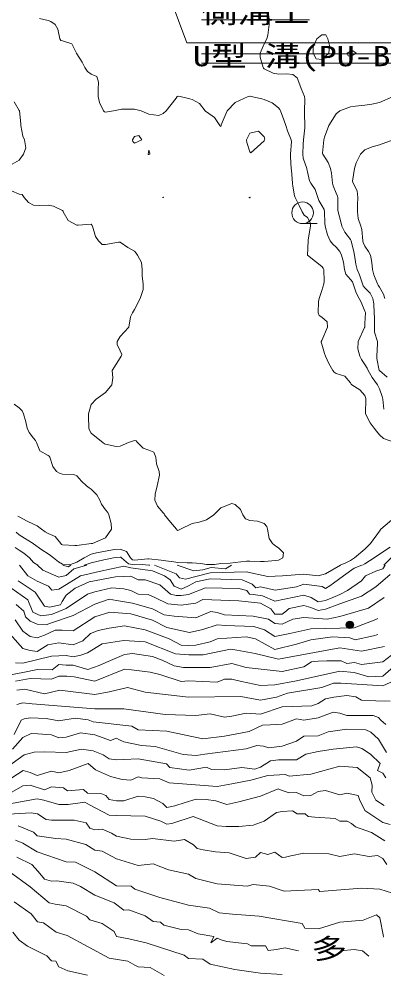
# Model space of a CAD drawing. Units: millimetres at full size, sheet at 1:500; details may follow other scales. Extents: x -209175 to 420500, y 0 to 351151.
# Drawn here: x 221100 to 246428, y 48486 to 114699 of the extents above; entities that cross this region are included whole.
import ezdxf
from ezdxf.enums import TextEntityAlignment as Align

# ---------------------------------------------------------------- set-up
doc = ezdxf.new("R2010")
doc.units = ezdxf.units.MM
doc.header["$LTSCALE"] = 500
for name, color, linetype, lineweight in [('C-ORD', 7, 'Continuous', 13), ('D-BGD', 7, 'Continuous', 13), ('D-BGD-EXST', 7, 'Continuous', 25), ('D-BGD-HICN', 7, 'Continuous', 13), ('D-BGD-LWCN', 8, 'Continuous', 13), ('D-BGD-TXT', 7, 'Continuous', 13), ('D-STR-HTXT', 7, 'Continuous', 13)]:
    doc.layers.add(name, color=color, linetype=linetype, lineweight=lineweight)
doc.styles.add('ＭＳ ゴシック', font='')
doc.styles.get('ＭＳ ゴシック').set_extended_font_data('MS Gothic')

msp = doc.modelspace()

# ---------------------------------------------------------------- linework, layer by layer
at = {"layer": 'C-ORD'}
for p, q in [((233754.5, 114646), (241252.4, 114646)), ((233757.4, 112287.1), (261249.6, 112287.1)), ((233757.4, 111646), (261249.6, 111646))]:
    msp.add_line(p, q, dxfattribs=at)
at = {"layer": 'D-BGD'}
msp.add_line((240783, 100519), (241783, 100519), dxfattribs=at)
msp.add_circle((240783, 101269), 750, dxfattribs=at)
at = {"layer": 'D-BGD-EXST'}
for radius in [250, 240, 230, 220, 210, 200, 190, 180, 170, 160, 150, 140, 130, 120, 110, 100, 90, 80, 70, 60, 50, 40, 30, 20]:
    msp.add_circle((244061, 72691), radius, dxfattribs=at)
at = {"layer": 'D-BGD-HICN'}
for points in [[(247070.1, 109331), (246111, 108922.8), (245577.9, 108797.9), (245111, 108737.8), (244451.2, 108671.2), (244111, 108606.8), (243368.7, 108331), (243111, 108133.1), (242607.6, 107331), (242292.4, 106512.4), (242257.1, 106331), (242170.1, 105390.1), (242189.5, 105331), (242545.9, 104765.9), (242726.7, 104331), (242787.6, 104007.6), (242860, 103331), (242907.3, 103127.3), (243111, 102619.9), (243197.1, 102417.1), (243216.8, 102331), (243225, 101445), (243239.9, 101331), (243425.3, 100645.3), (243513.6, 100331), (243706.9, 99926.9), (244111, 99407.8), (244141.3, 99361.3), (244150.5, 99331), (244333.1, 98553.1), (244383.2, 98331), (244476.9, 97696.9), (244580.9, 97331), (244741.3, 96961.3), (244934.3, 96331), (244984.7, 96204.7), (245111, 96063.4), (245468.9, 95688.9), (245649.5, 95331), (245724.8, 94944.8), (245755.1, 94331), (245773.5, 93993.5), (245784.3, 93331), (245774.5, 92994.5), (245974.1, 92331), (245991, 92211), (245924.4, 91331), (245943.2, 91163.2), (246108.3, 90331), (246109.1, 90329.1), (246111, 90327), (246642.4, 89862.4)], [(246504, 76831), (246361, 76581), (245861, 76422), (245145, 76081), (244861, 75745), (243893, 75081), (243361, 74802), (242887, 74581), (242361, 74388), (241861, 74284), (241388, 74581), (240861, 74750), (238861, 74342), (237993, 74713), (237361, 74796), (237088, 74808), (236907, 75081), (236361, 75205), (234034, 75254), (232861, 74799), (232361, 74733), (232009, 74729), (231604, 74824), (230861, 75464), (229861, 75818), (229361, 75810), (228861, 76075), (227794, 76014), (225955, 75675), (225004, 75224), (224361, 74740), (224096, 74316), (223967, 74081), (223204, 73924), (222861, 73977), (222227, 74947), (221026, 75746)], [(246938.4, 77331), (246411.1, 76831)], [(246473, 71193), (244861, 70875), (243372, 71092), (239861, 70439), (239102, 70322), (237493, 70713), (236218, 70938), (235785, 71005), (233888, 70608), (232896, 70616), (231966, 70686), (229861, 71506), (228382, 71602), (226861, 71364), (225861, 70747), (225392, 70581), (224861, 70475), (224361, 70562), (223361, 70531), (221361, 70044), (220861, 70065)], [(246571, 65791), (246223, 66081), (246048, 66268), (245678, 66398), (243861, 66398), (243361, 66556), (242909, 66629), (241861, 66239), (240869, 66081), (240361, 66177), (239361, 65798), (238532, 65752), (238006, 65726), (237075, 65295), (235361, 64976), (233861, 64787), (231361, 65319), (229361, 65422), (228936, 65656), (226247, 65967), (225888, 66108), (225000, 66220), (223861, 66037), (222979, 66199), (221861, 66245), (221457, 66177), (221245, 66081), (220750, 65081)], [(246484, 57704), (245562, 58282), (244464, 58684), (244187, 58907), (243868, 59081), (243361, 59074), (243040, 59260), (241636, 59356), (241178, 59398), (240965, 59581), (240414, 59581), (240070, 59790), (239361, 59753), (238961, 59681), (238121, 59081), (237361, 58805), (236361, 58702), (235477, 58697), (234861, 58744), (233184, 59404), (231706, 58926), (231361, 58859), (230952, 59081), (229861, 59422), (227861, 59472), (227361, 59482), (225994, 60214), (225669, 60389), (224502, 60222), (223861, 60230), (222818, 60538), (222361, 60636), (217361, 59728)], [(239361, 48446), (237861, 48529), (236078, 48798), (234361, 49154), (233861, 49501), (232861, 49545), (232554, 49774), (229918, 50638), (228708, 50928), (227861, 51076), (227695, 51415), (226861, 51974), (226011, 52231), (225769, 52489), (224361, 53206), (223594, 53314), (223199, 53419), (221861, 54526), (220408, 55581)]]:
    msp.add_lwpolyline(points, dxfattribs=at)
at = {"layer": 'D-BGD-LWCN'}
for points in [[(238364.5, 115331), (238471.6, 114691.6), (238468.3, 114331), (238372.3, 113592.3), (238294, 113331), (238111, 112987.3), (237830, 112331), (237835.7, 112055.7), (238033.7, 111331), (238067.3, 111287.3), (238111, 111259.8), (238733.1, 110953.1), (239111, 110872.5), (239675.9, 110895.9), (240111, 110854.1), (240413.4, 110633.4), (240523.2, 110331), (240674.3, 109894.3), (240914.7, 109331), (240937.3, 109157.3), (240905.2, 108331), (240911.9, 108131.9), (240948.1, 107331), (240938.8, 107158.8), (240836.1, 106331), (240811.7, 106031.7), (240796, 105331), (240829.4, 105049.4), (241068.9, 104331), (241077.6, 104297.6), (241111, 104099), (241258.2, 103478.2), (241345.1, 103331), (241662.1, 102882.1), (241844.3, 102331), (241907.1, 102127.1), (242111, 101776.1), (242269.8, 101489.8), (242297.8, 101331), (242321.9, 100541.9), (242350.3, 100331), (242514.4, 99734.4), (242689.6, 99331), (242869.6, 99089.6), (243111, 98873), (243369.3, 98589.3), (243492.5, 98331), (243627.3, 97847.3), (243693.7, 97331), (243780.2, 97000.2), (244111, 96637.8), (244248.7, 96468.7), (244297.7, 96331), (244503.9, 95723.9), (244719.8, 95331), (244847.9, 95067.9), (245111, 94452.3), (245137.2, 94357.2), (245138.9, 94331), (245111, 93583.3), (245094.4, 93331), (245083.1, 93303.1), (244641.2, 92331), (244608.9, 91828.9), (244750.5, 91331), (244868.5, 91088.5), (245111, 90750.5), (245270.2, 90490.2), (245341.6, 90331), (245614.9, 89834.9), (245973.2, 89331), (246024.9, 89244.9), (246111, 89053.2), (246313.9, 88533.9), (246348.9, 88331), (246429.3, 87649.3)], [(222515.8, 114735.8), (223111, 114591.8), (223306, 114526), (223614.8, 114331), (223782.1, 114002.1), (223920.2, 113331), (224003.4, 113223.4), (224111, 113203), (224764, 112984), (225089.4, 112331), (225094, 112314), (225111, 112282), (225487.2, 111707.2), (225670.1, 111331), (225841.9, 111061.9), (226111, 110879.1), (226492.7, 110712.7), (226620.9, 110331), (226594.4, 109814.4), (226588.6, 109331), (226687.7, 108907.7), (226966.7, 108331), (227039.4, 108259.4), (227111, 108242.9), (227648.6, 108331), (228111, 108430.8), (228221.5, 108441.5), (229111, 108443.9), (229214.1, 108434.1), (229576.1, 108331), (229949.3, 108169.3), (230111, 108114.4), (230801.9, 108021.9), (231111, 108153.9), (231302.8, 108331), (231998.4, 109218.4), (232083.2, 109331), (232111, 109352.3), (232136.2, 109356.2), (232288.5, 109331), (232960.8, 109180.8), (233111, 109134.2), (233632.5, 108852.5), (234014.7, 108331), (234063.3, 108283.3), (234111, 108258.1), (234661.3, 107881.3), (235039.6, 107331), (235059.6, 107279.6), (235111, 107239.7), (235132.3, 107331), (235136.9, 107356.9), (235535.8, 108331), (236111, 108916.5), (237011.9, 109331), (237111, 109355.1), (237132.3, 109352.3), (237206, 109331), (237947.5, 109167.5), (238111, 109124.2), (238662.1, 108882.1), (239111, 108536), (239200.6, 108420.6), (239241.5, 108331), (239486.5, 107706.5), (239614.9, 107331), (239732.2, 106952.2), (239978.9, 106331), (240001, 106221), (239942.8, 105331), (239934.9, 105154.9), (239989.8, 104331), (240000.1, 104220.1), (240078.6, 103331), (240083.4, 103303.4), (240111, 103112.9), (240222.4, 102442.4), (240256.2, 102331), (240553.2, 101773.2), (240746.9, 101331), (240882.3, 101102.3), (241111, 100934.8), (241331.7, 100551.7), (241341.5, 100331), (241175.4, 99395.4), (241166.7, 99331), (241116.6, 98336.6), (241117.6, 98331), (241668.5, 97888.5), (242111, 97537.1), (242206.2, 97426.2), (242255.3, 97331), (242284.8, 96504.8), (242259, 96331), (242111, 95869.1), (241928, 95331), (241888.7, 95108.7), (241857.1, 94331), (241935.6, 94155.6), (242111, 94021.5), (242494.1, 93714.1), (242503.7, 93331), (242111, 92410), (242080.2, 92331), (242078.6, 92298.6), (242111, 92153.7), (242296.5, 91516.5), (242360.6, 91331), (242592.8, 90812.8), (242886.5, 90331), (242984.8, 90204.8), (243111, 90127.7), (243708.4, 89928.4), (244111, 89482), (244164.7, 89384.7), (244204.8, 89331), (244762.9, 88982.9), (245111, 88605), (245168.7, 88388.7), (245174.7, 88331), (245146.4, 87366.4), (245151.7, 87331), (245482.6, 86702.6), (245740.3, 86331), (245901.6, 86121.6), (246111, 85865.4), (246403, 85623), (247111, 85351.2)], [(220752.6, 108972.6), (221111, 108351.5), (221118.7, 108338.7), (221121.6, 108331), (221222.1, 107442.1), (221230.5, 107331), (221367.1, 106587.1), (221470.6, 106331), (221557.5, 105777.5), (221415.6, 105331), (221111, 104908.3), (220133.9, 104353.9)], [(247060.9, 106331), (246111, 105972), (245612.7, 105832.7), (245111, 105634.1), (244796.2, 105331), (244504.7, 104724.7), (244386.7, 104331), (244249, 103469), (244291.4, 103331), (244562.6, 102782.6), (244619.8, 102331), (244596.3, 101816.3), (244592, 101331), (244646.2, 100866.2), (244821.6, 100331), (244884.7, 100104.7), (244971.1, 99331), (244994.5, 99214.5), (245111, 98963.3), (245361.8, 98581.8), (245489.8, 98331), (245590.6, 97810.6), (245642.8, 97331), (245737.3, 96957.3), (245977.4, 96331), (246023.5, 96243.5), (246111, 96110.1), (246407.4, 95627.4), (246485.2, 95331)], [(220571, 102791), (221111, 102564.1), (221305.1, 102525.1), (221453.1, 102331), (221764.2, 101984.2), (222111, 101796.5), (222548.9, 101768.9), (223111, 101804.4), (223501, 101721), (224111, 101429.5), (224156.7, 101376.7), (224171.6, 101331), (224506.8, 100726.8), (225111, 100417), (225190.8, 100410.8), (226111, 100471.5), (226175.4, 100395.4), (226191.3, 100331), (226412.9, 99632.9), (226605.8, 99331), (226858.5, 99078.5), (227111, 99057.5), (228007.9, 99227.9), (228111, 99220.9), (228645.4, 98865.4), (229111, 98605.2), (229236.8, 98456.8), (229316.3, 98331), (229589.3, 97809.3), (229640.1, 97331), (229643.7, 96863.7), (229720.8, 96331), (229716, 95936), (229515, 95331), (229111, 94560), (228968.6, 94331), (228824.5, 94044.5), (228721.4, 93331), (228111, 92688.4), (227916.6, 92331), (227909.1, 92129.1), (228111, 91692.1), (228228, 91448), (228198.5, 91331), (228111, 91205.1), (227559.4, 90331), (227598.3, 89818.3), (227537.5, 89331), (227111, 88800.7), (226441.5, 88331), (226111, 87965), (225918.9, 87331), (225914.4, 87134.4), (225952.9, 86331), (225979.3, 86199.3), (226111, 85976.9), (226469.2, 85689.2), (226908.7, 85331), (227032.1, 85252.1), (227111, 85219), (227837.9, 85057.9), (228111, 85076.1), (228696, 85331), (229111, 85484.3), (229232.2, 85452.2), (229329.6, 85331), (229721.4, 84941.4), (230111, 84804.5), (230449.1, 84669.1), (230605.1, 84331), (230643.7, 83863.7), (230818.4, 83331), (230848.2, 83068.2), (230686.8, 82331), (230541.6, 81761.6), (230525.9, 81331), (230704.2, 80924.2), (231111, 80463.2), (231168, 80388), (231205.4, 80331), (231603.3, 79823.3), (232022.4, 79331), (232058.9, 79278.9), (232111, 79235.2), (232307.4, 79331), (233111, 79709.4), (233598.2, 79818.2), (234111, 79969.6), (234613.8, 80331), (235111, 80796.3), (235875.8, 81095.8), (236111, 81048.1), (236478.3, 80698.3), (236636.5, 80331), (236812.4, 80032.4), (237111, 79928.9), (237654.1, 79874.1), (238111, 79715.4), (238291.7, 79511.7), (238341.8, 79331), (238469.5, 78689.5), (238703.2, 78331), (238933.3, 78153.3), (239111, 78027.1), (239456.4, 77676.4), (239418.2, 77331), (239111, 77188.3), (238934.4, 77154.4), (238111, 77074.1), (237859.1, 77079.1), (237111, 77118), (236894, 77114), (236111, 77023.8), (235758.1, 76978.1), (235111, 76939.1), (234665.8, 76885.8), (234111, 76866.2), (233716.5, 76936.5), (233111, 76991.9), (232763.6, 76983.6), (232111, 77019.4), (231844, 77064), (231111, 77157.7), (230953.3, 77173.3), (230111, 77262.8), (230042, 77262), (229111, 77173.2), (228973.3, 77193.3), (228842.4, 77331), (228555.7, 77775.7), (228111, 77942.9), (227692.1, 77912.1), (227111, 77801.8), (226475.1, 77695.1), (226111, 77593.2), (225629.9, 77331), (225111, 77045.6), (224665, 76885), (224111, 76909.3), (223832, 77052), (223484.7, 77331), (223285.5, 77505.5), (223111, 77622.2), (222671.8, 77891.8), (222111, 78304.4), (222095.5, 78315.5), (222070.2, 78331), (221474.8, 78694.8), (221111, 78932.2), (220887.9, 79107.9)], [(220770.1, 87990.1), (221111, 87749.4), (221324.2, 87544.2), (221417.4, 87331), (221558.7, 86778.7), (221672.5, 86331), (221810.7, 86030.7), (222111, 85641.6), (222247.6, 85467.6), (222305.5, 85331), (222532.3, 84752.3), (223111, 84425.2), (223179, 84399), (223238.6, 84331), (223446.3, 83666.3), (223689.6, 83331), (223961.2, 83181.2), (224111, 83151.9), (224909.1, 83129.1), (225111, 83018.8), (225430.6, 82650.6), (225777.7, 82331), (225975.9, 82195.9), (226111, 82102.4), (226489.2, 81709.2), (226697.3, 81331), (226830.9, 81050.9), (227111, 80665.2), (227256.1, 80476.1), (227325.3, 80331), (227491.3, 79711.3), (227524, 79331), (227111, 78718.6), (226190.3, 78331), (226111, 78324.1), (226103.1, 78323.1), (225111, 78201), (224980, 78200), (224111, 78242.5), (224049.1, 78269.1), (223988.7, 78331), (223602.8, 78822.8), (223111, 79037.8), (222915, 79135), (222659.4, 79331), (222344.8, 79564.8), (222111, 79675.5), (221667.6, 79887.6), (221111, 80181.1), (221019.1, 80239.1)], [(247111, 80097.4), (246216.3, 79331), (246111, 79198.3), (245484.7, 78331), (245111, 77949.7), (244376.3, 77331), (244111, 77156.2), (243783.7, 77003.7), (243380.4, 76831)], [(222406.2, 76831), (222111, 77023.2), (221955.4, 77175.4), (221813.2, 77331), (221441, 77661), (221111, 77882), (220835.7, 78055.7)], [(246854, 78074), (246111, 77583.7), (245748.1, 77331), (245111, 76924.3), (244936.8, 76831)], [(244890, 76831), (244361, 76624), (243627, 76081), (242934, 75581), (242668, 75388), (242361, 75205), (242129, 75349), (240861, 75513), (240361, 75332), (238874, 75094), (237861, 75335), (237536, 75256), (237290, 75510), (236590, 75810), (234361, 75886), (233361, 75673), (232861, 75389), (232509, 75229), (232361, 75172), (231861, 75374), (231595, 75815), (231197, 76081), (230361, 76430), (228861, 76649), (228361, 76753), (226671, 76391), (225366, 76081), (224084, 75304), (223861, 75166), (223370, 75090), (223147, 75367), (222361, 75729), (221697, 76081), (221140, 76831)], [(225805, 76831), (224895, 76581), (224361, 76120), (223861, 75988), (222758, 76478), (222386, 76831)], [(224682, 76831), (224502, 76722), (224148, 76831)], [(230170.7, 76831), (230111, 76839.9), (229646.3, 76866.3), (229111, 76845.7), (228692.9, 76912.9), (228205.4, 77331), (228161.8, 77381.8), (228111, 77396.1), (227659, 77331), (227111, 77225.6), (226973.4, 77193.4), (226111, 76981.6), (225619.4, 76831)], [(243422, 76831), (242361, 76220), (241861, 76096), (240861, 76201), (239376, 76081), (238361, 76034), (236861, 76366), (234361, 76290), (232648, 75868), (232240, 75960), (232011, 76231), (230504, 76831)], [(235853, 76831), (235433, 76581), (234440, 76660), (233861, 76512), (233229, 76449), (232064, 76831)], [(246861, 76174), (245861, 75327), (244861, 74691), (243361, 74139), (242361, 73783), (241861, 73689), (241361, 73904), (240861, 74037), (239861, 73830), (239550, 73581), (239361, 73443), (238861, 73439), (238584, 73804), (237861, 74196), (236361, 74363), (233861, 74442), (233361, 74201), (232361, 74050), (231427, 74147), (230517, 74581), (230068, 74788), (229361, 74830), (228867, 75081), (228361, 75192), (227532, 75252), (226361, 74979), (225861, 74821), (224361, 73816), (223361, 73402), (222602, 73322), (222047, 73581), (221703, 74423), (220530, 75250)], [(246434, 74581), (245361, 73857), (243361, 73277), (242480, 73081), (240861, 73198), (240101, 73081), (239361, 72742), (238861, 72784), (238423, 73081), (237361, 73295), (235361, 73393), (234861, 73556), (234405, 73625), (233361, 73170), (231861, 73285), (231174, 73394), (230361, 73796), (228980, 74200), (227861, 74389), (227361, 74476), (226361, 74135), (224861, 73332), (223361, 72824), (222981, 72701), (222361, 72741), (221861, 72949), (221536, 73256), (221420, 73640), (220894, 74114)], [(246003, 73138), (245861, 73056), (244361, 72479), (241361, 72424), (239886, 72081), (238861, 71883), (238130, 72350), (237408, 72581), (235425, 72645), (234861, 72684), (233861, 72369), (232936, 72156), (231361, 72512), (230361, 73014), (228861, 73460), (227397, 73581), (226361, 73237), (224861, 72283), (224100, 72320), (223596, 72316), (222861, 71976), (222361, 71799), (221861, 71889), (221361, 72264), (220819, 73039)], [(246003, 72023.1), (245711, 71931), (244431, 71651), (244068, 71788), (242861, 71860), (241361, 71659), (240361, 71346), (238861, 70982), (237513, 71733), (236861, 71849), (234861, 71731), (234361, 71523), (233361, 71290), (232861, 71250), (232361, 71289), (231512, 71732), (229861, 72353), (228413, 72633), (227361, 72468), (226581, 72301), (226050, 72081), (225522, 71581), (224861, 71308), (223861, 71451), (223089, 71309), (222361, 70850), (221861, 70906), (221361, 71047), (219361, 73271)], [(246959, 70581), (246361, 70135), (244861, 69940), (244387, 70081), (243861, 70002), (243471, 70191), (242473, 70193), (241861, 70167), (241396, 70116), (240861, 69780), (239361, 69456), (236861, 69728), (235861, 70007), (234361, 69741), (232509, 69729), (231861, 69838), (231033, 70253), (230361, 70491), (228978, 70698), (228418, 70638), (227119, 70081), (226658, 69878), (225883, 69603), (224861, 69893), (224361, 69907), (223861, 69952), (223396, 69581), (222379, 69599), (221361, 69382), (220514, 69234)], [(247429, 70081), (246361, 69138), (245378, 69098), (244361, 69380), (243361, 69489), (240361, 68814), (238861, 68543), (237861, 68486), (236532, 68752), (235861, 68934), (235361, 68931), (234861, 68712), (232861, 68800), (232361, 68753), (230861, 69237), (230195, 69415), (228915, 69581), (228407, 69627), (226361, 68783), (224915, 69081), (224422, 69142), (223861, 69139), (223361, 68934), (221861, 68972), (220861, 68781)], [(247361, 68916), (246361, 68452), (244543, 68581), (243428, 68648), (242920, 68640), (242119, 68339), (239729, 67949), (238966, 67686), (237861, 67466), (236502, 67722), (232861, 67681), (229861, 68026), (228618, 68338), (227361, 68041), (226361, 67873), (223940, 68160), (222861, 67915), (221504, 68224), (220943, 68163)], [(246861, 67408), (245861, 67420), (244861, 67461), (244471, 67691), (243861, 67798), (242949, 67669), (242361, 67553), (241861, 67241), (241423, 67081), (239361, 67000), (237861, 66494), (236861, 66575), (235861, 66354), (235361, 66299), (234361, 66518), (233361, 66401), (231251, 66471), (228361, 66878), (226361, 66857), (222001, 67221), (221361, 67290), (220955, 67175)], [(246613, 63833), (246041, 64761), (245523, 65243), (245183, 65403), (243861, 65447), (242555, 65275), (241861, 65004), (240861, 64963), (240361, 64633), (239361, 64275), (238443, 64163), (238063, 64283), (237609, 64329), (236875, 64095), (233999, 63719), (233400, 63620), (232491, 63711), (230538, 64258), (229600, 64320), (228368, 64581), (228026, 64746), (227861, 64844), (227458, 64678), (226361, 65060), (225361, 65202), (224361, 64908), (223861, 64849), (223361, 65072), (222409, 65129), (221939, 65159), (221361, 64879), (220637, 64081)], [(246566, 62081), (246361, 62405), (245985, 62581), (246160, 63081), (245501, 63721), (244901, 64121), (244517, 64237), (242907, 64081), (241861, 63898), (241005, 63725), (240361, 63321), (239106, 63326), (238546, 63266), (237861, 62831), (237469, 62689), (236575, 62795), (235361, 62646), (234448, 62668), (234107, 62827), (232903, 62623), (231577, 62797), (231329, 63049), (229361, 63399), (228361, 63360), (227861, 63336), (227361, 63396), (226947, 63667), (226244, 63964), (225441, 64081), (224361, 63844), (222861, 63890), (222139, 63859), (221455, 63675), (219954, 62581)], [(246453, 60173), (245861, 60542), (245587, 61081), (245617, 61581), (245464, 62081), (244578, 62798), (243361, 62885), (241361, 62345), (239861, 62207), (239595, 62315), (238361, 62244), (237194, 61914), (235861, 61659), (234861, 61482), (232455, 61675), (231527, 61747), (230861, 62004), (229620, 62081), (229361, 62143), (228861, 61931), (228246, 61966), (227446, 62166), (226416, 62636), (225886, 63081), (224585, 62581), (223861, 62418), (223361, 62547), (222361, 62252), (221861, 62449), (221380, 62581), (220594, 62081)], [(246861, 58840), (246361, 58989), (245106, 59826), (244741, 60581), (244645, 60865), (243861, 61021), (243361, 60907), (242361, 61206), (241861, 61144), (241361, 60848), (240861, 60836), (240361, 61068), (239861, 61042), (239361, 61205), (239089, 61309), (237861, 60812), (236361, 60417), (235519, 60239), (234761, 60481), (234087, 60581), (233394, 60614), (232641, 60361), (231924, 60144), (231593, 60081), (231361, 60031), (231079, 60299), (230421, 60641), (229861, 60770), (229361, 60804), (228361, 60479), (227861, 60489), (227361, 60575), (227132, 60852), (226787, 61007), (225861, 61024), (225564, 61284), (224463, 61183), (224177, 61397), (223361, 61458), (222861, 61258), (221861, 61576), (221361, 61528), (220598, 61081)], [(246619, 56081), (246361, 56488), (245979, 56699), (245401, 56621), (244361, 56819), (243361, 56626), (242599, 56819), (240861, 56851), (239957, 56677), (239586, 56581), (239361, 56550), (238861, 56937), (238361, 56776), (238116, 56836), (237861, 56900), (237508, 56581), (236861, 56482), (235673, 56893), (234725, 56945), (233881, 57101), (233466, 57186), (233217, 57437), (232576, 57796), (231861, 57702), (230361, 57875), (229861, 57801), (228861, 57830), (227861, 58027), (227523, 58243), (226861, 58520), (226361, 58483), (226017, 58581), (225751, 58971), (224933, 59153), (223361, 59150), (222981, 59201), (222375, 59581), (221943, 59663), (220361, 59563)], [(247034, 54081), (246137, 54357), (244861, 54440), (242861, 54261), (241989, 54209), (241861, 54340), (239509, 54229), (238482, 54581), (237361, 54695), (236923, 54581), (234861, 54722), (233371, 55091), (232861, 55410), (231471, 55691), (230402, 56122), (229361, 56014), (227861, 56472), (226861, 56995), (226361, 57056), (225735, 57455), (224361, 57840), (223656, 57876), (222361, 58051), (222105, 58325), (221037, 58757)], [(246386, 51042), (246404, 51081), (246149, 52369), (245917, 52581), (244988, 52208), (243361, 52068), (241895, 51615), (240945, 51665), (240750, 51970), (237775, 52495), (235914, 52634), (234992, 52712), (234321, 53041), (232861, 53248), (230861, 53776), (229145, 54365), (228884, 54581), (227868, 54588), (226361, 55572), (225015, 56235), (224361, 56252), (222361, 56946), (221361, 57556), (220861, 57758)], [(240498, 50089), (239758, 50244), (239564, 50284), (238968, 50188), (238394, 50114), (238216, 50436), (237209, 50429), (236958, 50581), (235513, 50733), (235129, 50849), (234861, 50974), (234412, 50632), (234620, 51081), (233537, 51257), (232861, 51551), (232361, 51573), (231153, 51873), (230908, 52081), (230410, 52130), (229861, 52519), (228708, 52928), (228361, 52916), (227693, 53413), (226361, 53944), (225361, 54555), (224861, 54789), (223725, 54945), (223361, 54922), (222861, 55052), (222435, 55581), (221983, 56081), (220937, 56581)], [(231161, 48381), (230524, 48744), (230201, 48921), (229361, 48970), (229136, 49098), (228652, 49372), (227361, 49578), (224427, 51147), (223668, 51388), (222800, 52020), (222379, 52099), (221940, 52660), (220755, 53475)], [(225861, 48392), (224484, 48704), (223861, 48979), (223647, 49367), (223361, 49400), (223025, 49745), (221691, 50411), (221100, 50820), (220663, 51383)], [(245380, 49712), (244948, 50081), (244361, 50169), (243424, 50084)]]:
    msp.add_lwpolyline(points, dxfattribs=at)
for points in [[(242391.6, 113611.6), (242537.7, 113331), (242639.6, 112859.6), (242603.8, 112331), (242111, 111887.5), (241717.5, 111937.5), (241504.4, 112331), (241521.2, 112741.2), (241777.9, 113331), (242111, 113599.6)], [(244111, 112483.5), (244267.8, 112487.8), (244489.7, 112331), (244111, 112100.6), (243937, 112157), (243882.5, 112331)], [(229111, 106562.4), (228975.2, 106331), (228988.7, 106208.7), (229111, 106089.7), (229632.4, 106331), (229404.3, 106624.3)], [(236912.2, 106132.2), (236893.5, 106331), (237111, 106799.3), (237711.4, 106931.4), (238111, 106528), (238149.2, 106369.2), (238147.2, 106331), (238111, 106254.9), (237199.6, 105419.6), (237111, 105486)], [(230053, 105331), (230088.7, 105308.7), (230111, 105306.5), (230172.8, 105331), (230171, 105391), (230111, 105607.1)], [(231128.7, 102331), (231129.6, 102349.6), (231111, 102356.3), (231063.9, 102331), (231096.9, 102316.9), (231111, 102318.3)], [(237111, 102350.4), (237053, 102331), (237094.7, 102314.7), (237111, 102315), (237135.9, 102331), (237126.9, 102346.9)]]:
    msp.add_lwpolyline(points, close=True, dxfattribs=at)
at = {"layer": 'D-STR-HTXT'}
for p, q in [((226724.4, 129172.2), (232753.5, 113062.2)), ((232753.5, 113062.2), (262253.5, 113062.2))]:
    msp.add_line(p, q, dxfattribs=at)

# ---------------------------------------------------------------- texts
at = {"layer": 'D-BGD-TXT', "style": 'ＭＳ ゴシック', "width": 1.3}
msp.add_text('多', height=1410, dxfattribs=at).set_placement((241381.4, 49104.3), align=Align.BOTTOM_LEFT)
at = {"layer": 'D-STR-HTXT', "style": 'ＭＳ ゴシック', "width": 1.3}
for s, p in [('側溝工', (237503.5, 114004.9)), ('U型 溝(PU-B300) L=94.2m', (247503.5, 111004.9))]:
    msp.add_text(s, height=1410, dxfattribs=at).set_placement(p, align=Align.BOTTOM_CENTER)

doc.saveas('drawing.dxf')
